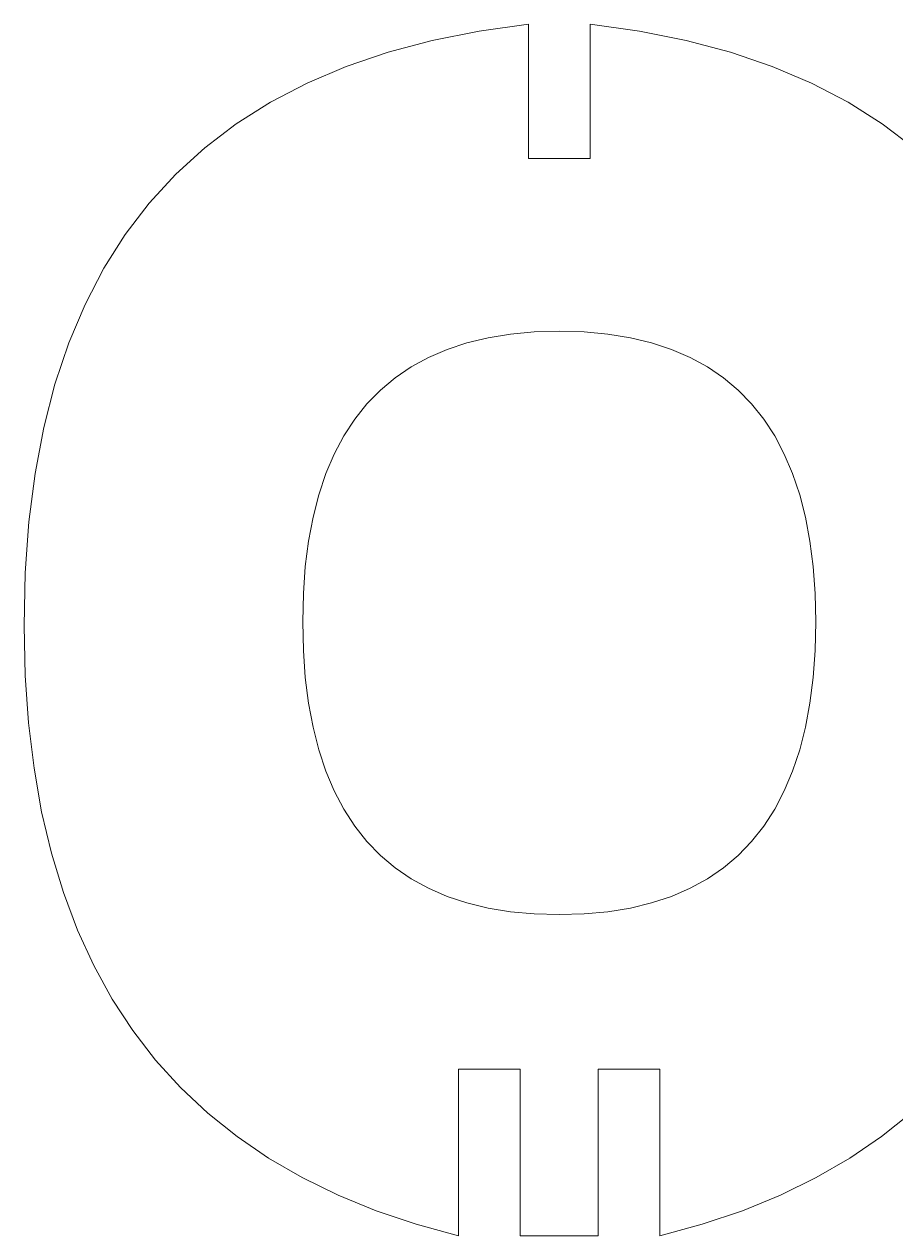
# Model space of a CAD drawing. Header units: inches. Extents: x -318 to 215, y -214 to 306.
# Drawn here: x -96.2 to -58.3, y -139.2 to -86.6 of the extents above; entities that cross this region are included whole.
import ezdxf

# ---------------------------------------------------------------- set-up
doc = ezdxf.new("R2010")
doc.units = ezdxf.units.IN
doc.header["$MEASUREMENT"] = 0
doc.layers.add('Layer 1', color=7, linetype='Continuous')

msp = doc.modelspace()

# ---------------------------------------------------------------- linework, layer by layer
at = {"layer": 'Layer 1', "color": 1, "lineweight": 9}
for points in [[(-74.291, -86.5983), (-74.291, -86.5983), (-76.4347, -86.8986), (-76.4347, -86.8986)], [(-74.291, -86.5983), (-74.291, -86.5983), (-74.291, -92.4271), (-74.291, -92.4271)], [(-71.6132, -86.5983), (-71.6132, -86.5983), (-71.6132, -92.4271), (-71.6132, -92.4271)], [(-71.6132, -86.5983), (-71.6132, -86.5983), (-69.4696, -86.8986), (-69.4696, -86.8986)], [(-78.4681, -87.3048), (-78.4681, -87.3048), (-80.3909, -87.8169), (-80.3909, -87.8169)], [(-76.4347, -86.8986), (-76.4347, -86.8986), (-78.4681, -87.3048), (-78.4681, -87.3048)], [(-69.4696, -86.8986), (-69.4696, -86.8986), (-67.4361, -87.3048), (-67.4361, -87.3048)], [(-67.4361, -87.3048), (-67.4361, -87.3048), (-65.5134, -87.8169), (-65.5134, -87.8169)], [(-80.3909, -87.8169), (-80.3909, -87.8169), (-82.2035, -88.4351), (-82.2035, -88.4351)], [(-65.5134, -87.8169), (-65.5134, -87.8169), (-63.7008, -88.4351), (-63.7008, -88.4351)], [(-82.2035, -88.4351), (-82.2035, -88.4351), (-83.9057, -89.1595), (-83.9057, -89.1595)], [(-63.7008, -88.4351), (-63.7008, -88.4351), (-61.9985, -89.1595), (-61.9985, -89.1595)], [(-83.9057, -89.1595), (-83.9057, -89.1595), (-85.4976, -89.9896), (-85.4976, -89.9896)], [(-61.9985, -89.1595), (-61.9985, -89.1595), (-60.4067, -89.9896), (-60.4067, -89.9896)], [(-85.4976, -89.9896), (-85.4976, -89.9896), (-86.979, -90.9257), (-86.979, -90.9257)], [(-60.4067, -89.9896), (-60.4067, -89.9896), (-58.9253, -90.9257), (-58.9253, -90.9257)], [(-86.979, -90.9257), (-86.979, -90.9257), (-88.3498, -91.9677), (-88.3498, -91.9677)], [(-58.9253, -90.9257), (-58.9253, -90.9257), (-57.5545, -91.9677), (-57.5545, -91.9677)], [(-88.3498, -91.9677), (-88.3498, -91.9677), (-89.6103, -93.1159), (-89.6103, -93.1159)], [(-74.291, -92.4271), (-74.291, -92.4271), (-71.6132, -92.4271), (-71.6132, -92.4271)], [(-89.6103, -93.1159), (-89.6103, -93.1159), (-90.7608, -94.3699), (-90.7608, -94.3699)], [(-90.7608, -94.3699), (-90.7608, -94.3699), (-91.8007, -95.7299), (-91.8007, -95.7299)], [(-91.8007, -95.7299), (-91.8007, -95.7299), (-92.7301, -97.196), (-92.7301, -97.196)], [(-92.7301, -97.196), (-92.7301, -97.196), (-93.5491, -98.7681), (-93.5491, -98.7681)], [(-93.5491, -98.7681), (-93.5491, -98.7681), (-94.258, -100.4459), (-94.258, -100.4459)], [(-74.0384, -99.9654), (-74.0384, -99.9654), (-75.0688, -100.0602), (-75.0688, -100.0602)], [(-72.9522, -99.9338), (-72.9522, -99.9338), (-74.0384, -99.9654), (-74.0384, -99.9654)], [(-72.9522, -99.9338), (-72.9522, -99.9338), (-71.8659, -99.9654), (-71.8659, -99.9654)], [(-71.8659, -99.9654), (-71.8659, -99.9654), (-70.8355, -100.0602), (-70.8355, -100.0602)], [(-94.258, -100.4459), (-94.258, -100.4459), (-94.8561, -102.2301), (-94.8561, -102.2301)], [(-76.9628, -100.4391), (-76.9628, -100.4391), (-77.8262, -100.7232), (-77.8262, -100.7232)], [(-76.0437, -100.2181), (-76.0437, -100.2181), (-76.9628, -100.4391), (-76.9628, -100.4391)], [(-75.0688, -100.0602), (-75.0688, -100.0602), (-76.0437, -100.2181), (-76.0437, -100.2181)], [(-70.8355, -100.0602), (-70.8355, -100.0602), (-69.8605, -100.2181), (-69.8605, -100.2181)], [(-69.8605, -100.2181), (-69.8605, -100.2181), (-68.9415, -100.4391), (-68.9415, -100.4391)], [(-68.9415, -100.4391), (-68.9415, -100.4391), (-68.0781, -100.7232), (-68.0781, -100.7232)], [(-77.8262, -100.7232), (-77.8262, -100.7232), (-78.6339, -101.0705), (-78.6339, -101.0705)], [(-68.0781, -100.7232), (-68.0781, -100.7232), (-67.2704, -101.0705), (-67.2704, -101.0705)], [(-79.3861, -101.4811), (-79.3861, -101.4811), (-80.0824, -101.9544), (-80.0824, -101.9544)], [(-78.6339, -101.0705), (-78.6339, -101.0705), (-79.3861, -101.4811), (-79.3861, -101.4811)], [(-67.2704, -101.0705), (-67.2704, -101.0705), (-66.5182, -101.4811), (-66.5182, -101.4811)], [(-66.5182, -101.4811), (-66.5182, -101.4811), (-65.8219, -101.9544), (-65.8219, -101.9544)], [(-80.0824, -101.9544), (-80.0824, -101.9544), (-80.723, -102.4912), (-80.723, -102.4912)], [(-65.8219, -101.9544), (-65.8219, -101.9544), (-65.1813, -102.4912), (-65.1813, -102.4912)], [(-94.8561, -102.2301), (-94.8561, -102.2301), (-95.3441, -104.1199), (-95.3441, -104.1199)], [(-80.723, -102.4912), (-80.723, -102.4912), (-81.3079, -103.0912), (-81.3079, -103.0912)], [(-65.1813, -102.4912), (-65.1813, -102.4912), (-64.5965, -103.0912), (-64.5965, -103.0912)], [(-81.3079, -103.0912), (-81.3079, -103.0912), (-81.8371, -103.7542), (-81.8371, -103.7542)], [(-64.5965, -103.0912), (-64.5965, -103.0912), (-64.0671, -103.7542), (-64.0671, -103.7542)], [(-95.3441, -104.1199), (-95.3441, -104.1199), (-95.7215, -106.1159), (-95.7215, -106.1159)], [(-81.8371, -103.7542), (-81.8371, -103.7542), (-82.3105, -104.4802), (-82.3105, -104.4802)], [(-64.0671, -103.7542), (-64.0671, -103.7542), (-63.5938, -104.4802), (-63.5938, -104.4802)], [(-82.3105, -104.4802), (-82.3105, -104.4802), (-82.7286, -105.2697), (-82.7286, -105.2697)], [(-63.5938, -104.4802), (-63.5938, -104.4802), (-63.1759, -105.2697), (-63.1759, -105.2697)], [(-82.7286, -105.2697), (-82.7286, -105.2697), (-83.0903, -106.1222), (-83.0903, -106.1222)], [(-63.1759, -105.2697), (-63.1759, -105.2697), (-62.8139, -106.1222), (-62.8139, -106.1222)], [(-95.7215, -106.1159), (-95.7215, -106.1159), (-95.9887, -108.2177), (-95.9887, -108.2177)], [(-83.0903, -106.1222), (-83.0903, -106.1222), (-83.3968, -107.0376), (-83.3968, -107.0376)], [(-62.8139, -106.1222), (-62.8139, -106.1222), (-62.5074, -107.0376), (-62.5074, -107.0376)], [(-83.3968, -107.0376), (-83.3968, -107.0376), (-83.6476, -108.0164), (-83.6476, -108.0164)], [(-62.5074, -107.0376), (-62.5074, -107.0376), (-62.2566, -108.0164), (-62.2566, -108.0164)], [(-95.9887, -108.2177), (-95.9887, -108.2177), (-96.1456, -110.4255), (-96.1456, -110.4255)], [(-83.6476, -108.0164), (-83.6476, -108.0164), (-83.8427, -109.0583), (-83.8427, -109.0583)], [(-62.2566, -108.0164), (-62.2566, -108.0164), (-62.0617, -109.0583), (-62.0617, -109.0583)], [(-83.8427, -109.0583), (-83.8427, -109.0583), (-83.9818, -110.1632), (-83.9818, -110.1632)], [(-62.0617, -109.0583), (-62.0617, -109.0583), (-61.9225, -110.1632), (-61.9225, -110.1632)], [(-96.1456, -110.4255), (-96.1456, -110.4255), (-96.1919, -112.7395), (-96.1919, -112.7395)], [(-83.9818, -110.1632), (-83.9818, -110.1632), (-84.0655, -111.3316), (-84.0655, -111.3316)], [(-61.9225, -110.1632), (-61.9225, -110.1632), (-61.8388, -111.3316), (-61.8388, -111.3316)], [(-84.0655, -111.3316), (-84.0655, -111.3316), (-84.0933, -112.5628), (-84.0933, -112.5628)], [(-61.8388, -111.3316), (-61.8388, -111.3316), (-61.8109, -112.5628), (-61.8109, -112.5628)], [(-84.0655, -113.803), (-84.0655, -113.803), (-84.0933, -112.5628), (-84.0933, -112.5628)], [(-61.8388, -113.803), (-61.8388, -113.803), (-61.8109, -112.5628), (-61.8109, -112.5628)], [(-96.1446, -114.8869), (-96.1446, -114.8869), (-96.1919, -112.7395), (-96.1919, -112.7395)], [(-83.9819, -114.9795), (-83.9819, -114.9795), (-84.0655, -113.803), (-84.0655, -113.803)], [(-61.9223, -114.9795), (-61.9223, -114.9795), (-61.8388, -113.803), (-61.8388, -113.803)], [(-96.0032, -116.9478), (-96.0032, -116.9478), (-96.1446, -114.8869), (-96.1446, -114.8869)], [(-83.8427, -116.0923), (-83.8427, -116.0923), (-83.9819, -114.9795), (-83.9819, -114.9795)], [(-62.0615, -116.0923), (-62.0615, -116.0923), (-61.9223, -114.9795), (-61.9223, -114.9795)], [(-83.6478, -117.1416), (-83.6478, -117.1416), (-83.8427, -116.0923), (-83.8427, -116.0923)], [(-62.2565, -117.1416), (-62.2565, -117.1416), (-62.0615, -116.0923), (-62.0615, -116.0923)], [(-95.7672, -118.9224), (-95.7672, -118.9224), (-96.0032, -116.9478), (-96.0032, -116.9478)], [(-83.397, -118.1273), (-83.397, -118.1273), (-83.6478, -117.1416), (-83.6478, -117.1416)], [(-62.5073, -118.1273), (-62.5073, -118.1273), (-62.2565, -117.1416), (-62.2565, -117.1416)], [(-83.0905, -119.0494), (-83.0905, -119.0494), (-83.397, -118.1273), (-83.397, -118.1273)], [(-62.8137, -119.0494), (-62.8137, -119.0494), (-62.5073, -118.1273), (-62.5073, -118.1273)], [(-95.437, -120.81), (-95.437, -120.81), (-95.7672, -118.9224), (-95.7672, -118.9224)], [(-82.7286, -119.9081), (-82.7286, -119.9081), (-83.0905, -119.0494), (-83.0905, -119.0494)], [(-63.1757, -119.9081), (-63.1757, -119.9081), (-62.8137, -119.0494), (-62.8137, -119.0494)], [(-82.3107, -120.7028), (-82.3107, -120.7028), (-82.7286, -119.9081), (-82.7286, -119.9081)], [(-63.5936, -120.7028), (-63.5936, -120.7028), (-63.1757, -119.9081), (-63.1757, -119.9081)], [(-95.0126, -122.6109), (-95.0126, -122.6109), (-95.437, -120.81), (-95.437, -120.81)], [(-81.8373, -121.4343), (-81.8373, -121.4343), (-82.3107, -120.7028), (-82.3107, -120.7028)], [(-64.0669, -121.4343), (-64.0669, -121.4343), (-63.5936, -120.7028), (-63.5936, -120.7028)], [(-81.3081, -122.102), (-81.3081, -122.102), (-81.8373, -121.4343), (-81.8373, -121.4343)], [(-64.5964, -122.102), (-64.5964, -122.102), (-64.0669, -121.4343), (-64.0669, -121.4343)], [(-80.7232, -122.7059), (-80.7232, -122.7059), (-81.3081, -122.102), (-81.3081, -122.102)], [(-65.1813, -122.7059), (-65.1813, -122.7059), (-64.5964, -122.102), (-64.5964, -122.102)], [(-94.4935, -124.3252), (-94.4935, -124.3252), (-95.0126, -122.6109), (-95.0126, -122.6109)], [(-80.0825, -123.2466), (-80.0825, -123.2466), (-80.7232, -122.7059), (-80.7232, -122.7059)], [(-65.8217, -123.2466), (-65.8217, -123.2466), (-65.1813, -122.7059), (-65.1813, -122.7059)], [(-79.3862, -123.7234), (-79.3862, -123.7234), (-80.0825, -123.2466), (-80.0825, -123.2466)], [(-66.518, -123.7234), (-66.518, -123.7234), (-65.8217, -123.2466), (-65.8217, -123.2466)], [(-78.6341, -124.1369), (-78.6341, -124.1369), (-79.3862, -123.7234), (-79.3862, -123.7234)], [(-77.8264, -124.4867), (-77.8264, -124.4867), (-78.6341, -124.1369), (-78.6341, -124.1369)], [(-68.0779, -124.4867), (-68.0779, -124.4867), (-67.2702, -124.1369), (-67.2702, -124.1369)], [(-67.2702, -124.1369), (-67.2702, -124.1369), (-66.518, -123.7234), (-66.518, -123.7234)], [(-93.8802, -125.9532), (-93.8802, -125.9532), (-94.4935, -124.3252), (-94.4935, -124.3252)], [(-76.9628, -124.7728), (-76.9628, -124.7728), (-77.8264, -124.4867), (-77.8264, -124.4867)], [(-68.9415, -124.7728), (-68.9415, -124.7728), (-68.0779, -124.4867), (-68.0779, -124.4867)], [(-76.0437, -124.9952), (-76.0437, -124.9952), (-76.9628, -124.7728), (-76.9628, -124.7728)], [(-75.069, -125.1544), (-75.069, -125.1544), (-76.0437, -124.9952), (-76.0437, -124.9952)], [(-74.0384, -125.2498), (-74.0384, -125.2498), (-75.069, -125.1544), (-75.069, -125.1544)], [(-72.9522, -125.2816), (-72.9522, -125.2816), (-74.0384, -125.2498), (-74.0384, -125.2498)], [(-72.9522, -125.2816), (-72.9522, -125.2816), (-71.8659, -125.2498), (-71.8659, -125.2498)], [(-71.8659, -125.2498), (-71.8659, -125.2498), (-70.8353, -125.1544), (-70.8353, -125.1544)], [(-70.8353, -125.1544), (-70.8353, -125.1544), (-69.8605, -124.9952), (-69.8605, -124.9952)], [(-69.8605, -124.9952), (-69.8605, -124.9952), (-68.9415, -124.7728), (-68.9415, -124.7728)], [(-93.1726, -127.4943), (-93.1726, -127.4943), (-93.8802, -125.9532), (-93.8802, -125.9532)], [(-92.3707, -128.9488), (-92.3707, -128.9488), (-93.1726, -127.4943), (-93.1726, -127.4943)], [(-91.4744, -130.317), (-91.4744, -130.317), (-92.3707, -128.9488), (-92.3707, -128.9488)], [(-90.4837, -131.5982), (-90.4837, -131.5982), (-91.4744, -130.317), (-91.4744, -130.317)], [(-89.3987, -132.7929), (-89.3987, -132.7929), (-90.4837, -131.5982), (-90.4837, -131.5982)], [(-74.6444, -131.9922), (-74.6444, -131.9922), (-77.322, -131.9922), (-77.322, -131.9922)], [(-77.322, -131.9922), (-77.322, -131.9922), (-77.322, -139.2323), (-77.322, -139.2323)], [(-74.6444, -131.9922), (-74.6444, -131.9922), (-74.6444, -139.2323), (-74.6444, -139.2323)], [(-71.2601, -131.9922), (-71.2601, -131.9922), (-68.5823, -131.9922), (-68.5823, -131.9922)], [(-71.2601, -131.9922), (-71.2601, -131.9922), (-71.2601, -139.2323), (-71.2601, -139.2323)], [(-68.5823, -131.9922), (-68.5823, -131.9922), (-68.5823, -139.2323), (-68.5823, -139.2323)], [(-88.2194, -133.9011), (-88.2194, -133.9011), (-89.3987, -132.7929), (-89.3987, -132.7929)], [(-86.9455, -134.9225), (-86.9455, -134.9225), (-88.2194, -133.9011), (-88.2194, -133.9011)], [(-58.9587, -134.9225), (-58.9587, -134.9225), (-57.6848, -133.9011), (-57.6848, -133.9011)], [(-85.5776, -135.8574), (-85.5776, -135.8574), (-86.9455, -134.9225), (-86.9455, -134.9225)], [(-60.3267, -135.8574), (-60.3267, -135.8574), (-58.9587, -134.9225), (-58.9587, -134.9225)], [(-84.1151, -136.7055), (-84.1151, -136.7055), (-85.5776, -135.8574), (-85.5776, -135.8574)], [(-61.7891, -136.7055), (-61.7891, -136.7055), (-60.3267, -135.8574), (-60.3267, -135.8574)], [(-82.5583, -137.4671), (-82.5583, -137.4671), (-84.1151, -136.7055), (-84.1151, -136.7055)], [(-63.346, -137.4671), (-63.346, -137.4671), (-61.7891, -136.7055), (-61.7891, -136.7055)], [(-80.9072, -138.1422), (-80.9072, -138.1422), (-82.5583, -137.4671), (-82.5583, -137.4671)], [(-64.9971, -138.1422), (-64.9971, -138.1422), (-63.346, -137.4671), (-63.346, -137.4671)], [(-79.1618, -138.7305), (-79.1618, -138.7305), (-80.9072, -138.1422), (-80.9072, -138.1422)], [(-66.7427, -138.7305), (-66.7427, -138.7305), (-64.9971, -138.1422), (-64.9971, -138.1422)], [(-77.322, -139.2323), (-77.322, -139.2323), (-79.1618, -138.7305), (-79.1618, -138.7305)], [(-68.5823, -139.2323), (-68.5823, -139.2323), (-66.7427, -138.7305), (-66.7427, -138.7305)], [(-74.6444, -139.2323), (-74.6444, -139.2323), (-71.2601, -139.2323), (-71.2601, -139.2323)]]:
    msp.add_open_spline(points, degree=3, dxfattribs=at)

doc.saveas('drawing.dxf')
